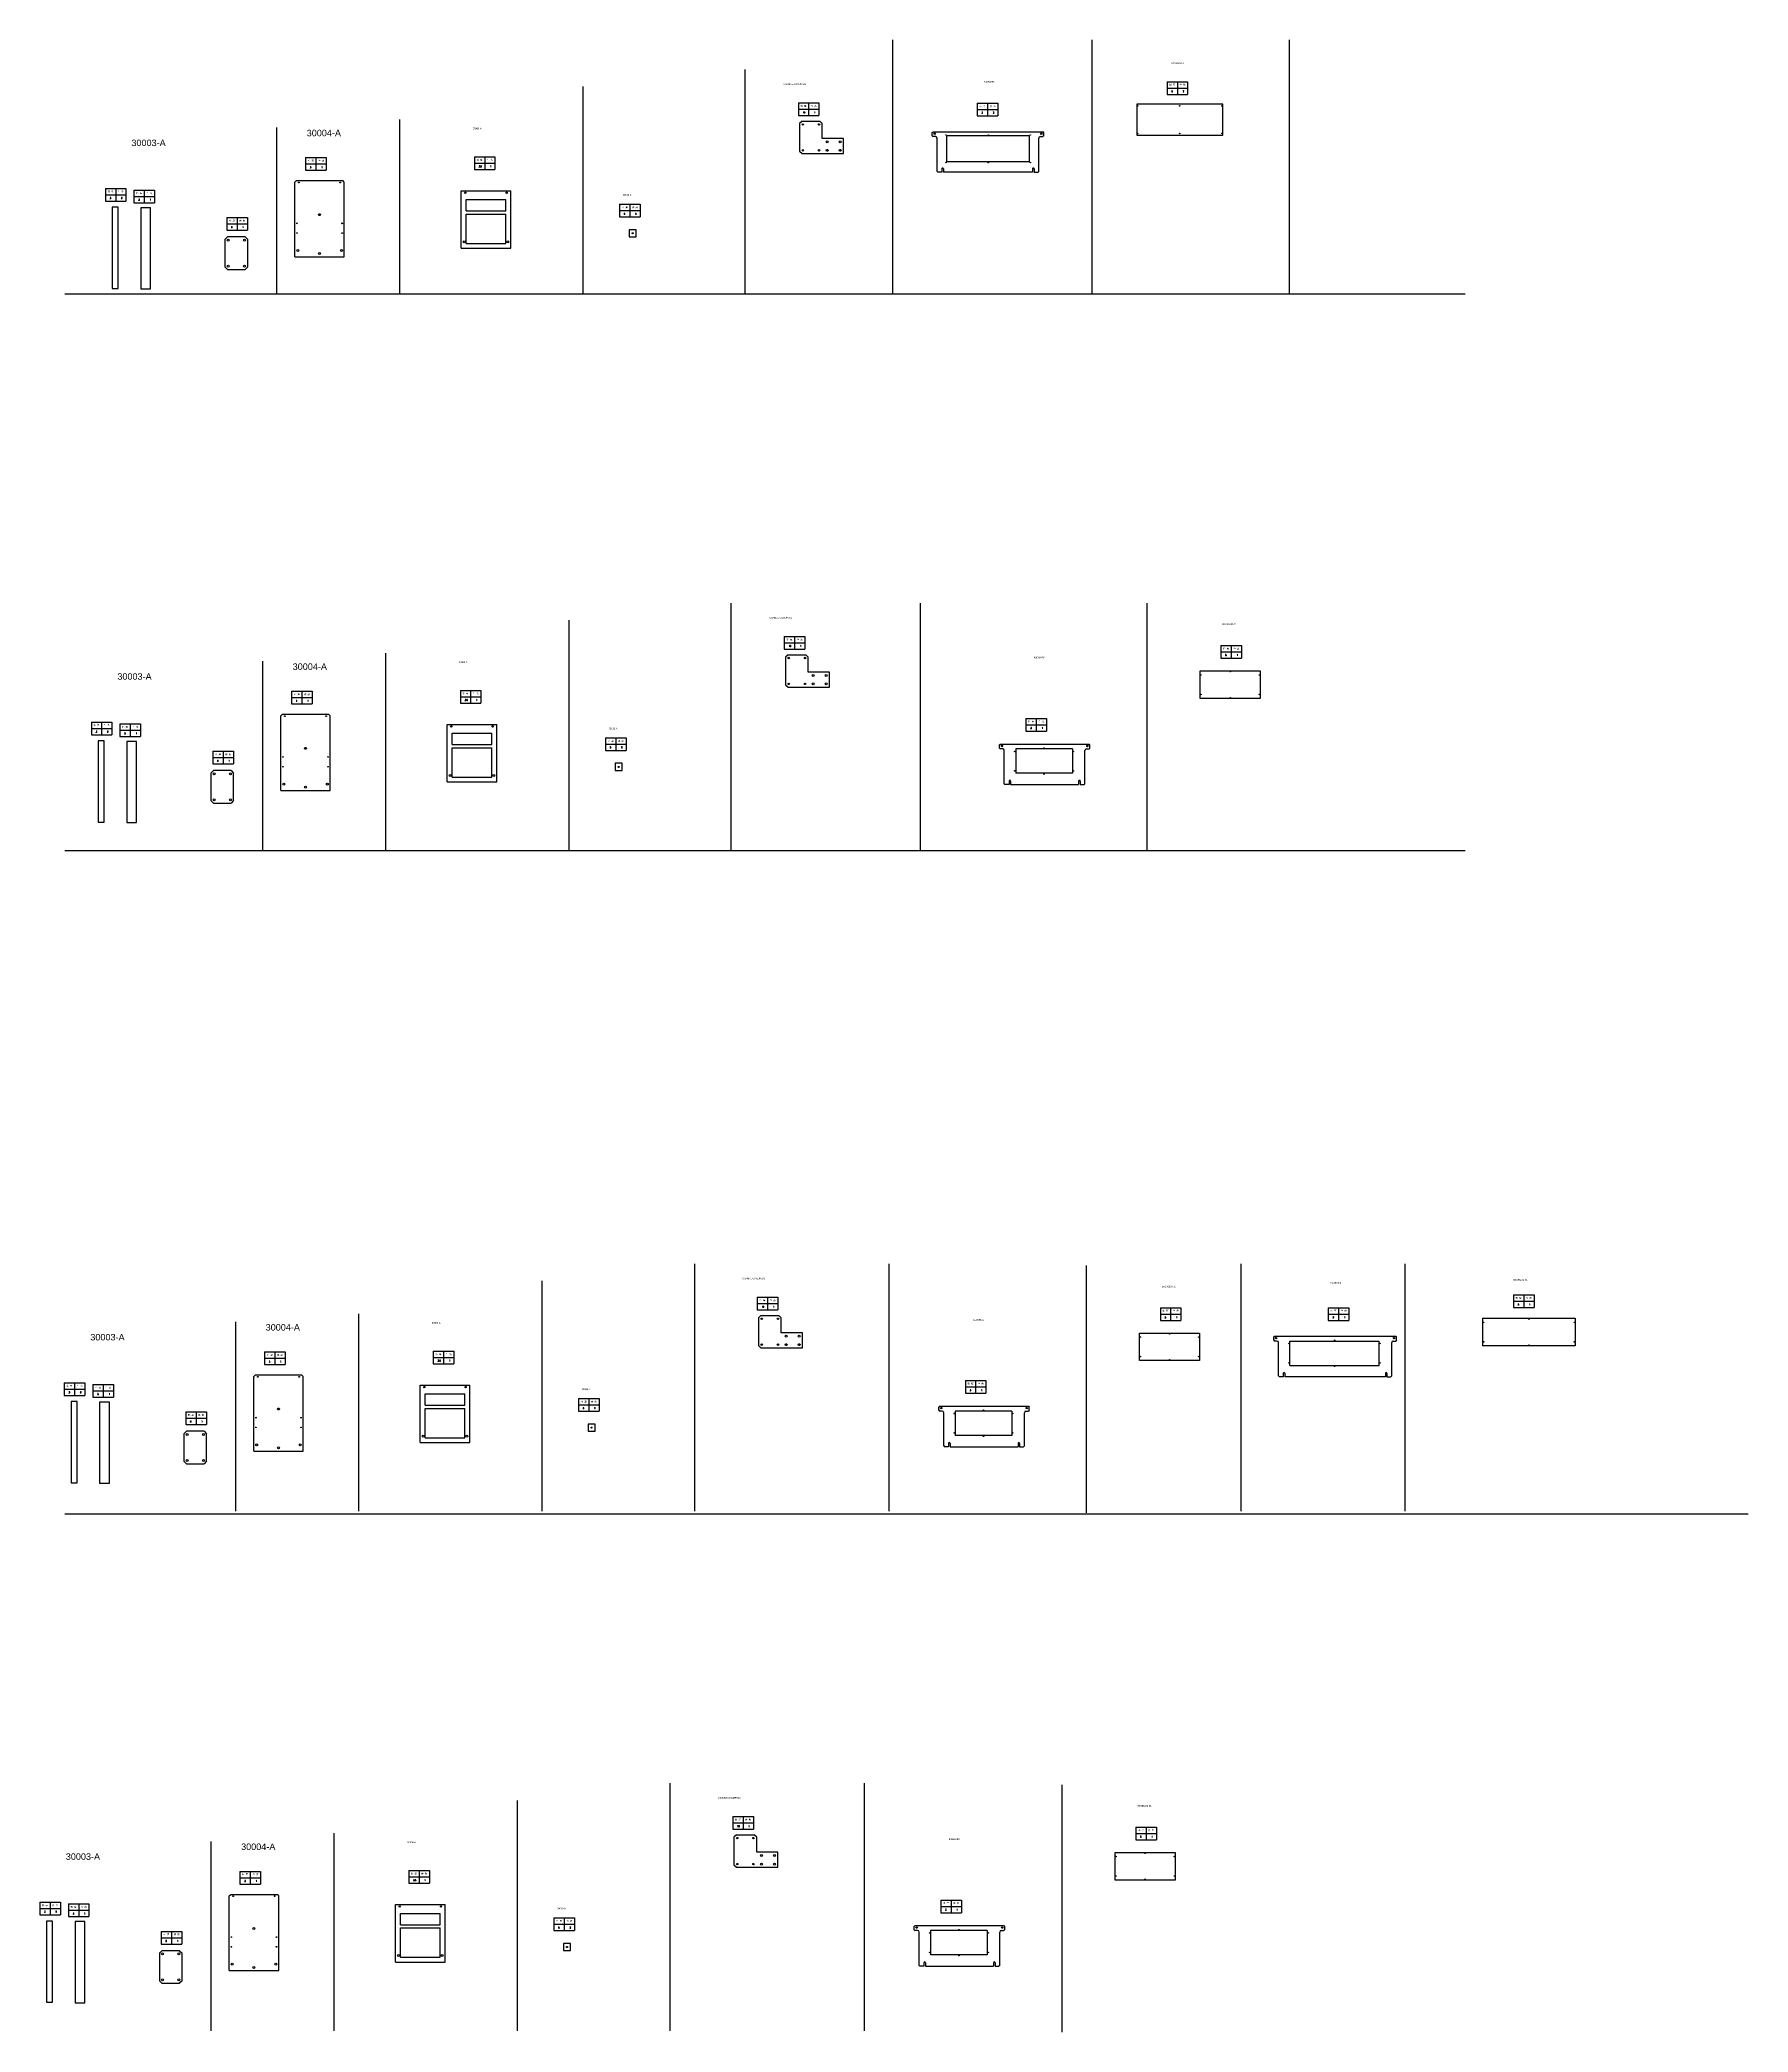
# Model space of a CAD drawing. Header units: millimetres. Extents: x -2077700528 to -2077621230, y 1161103531 to 1161147808.
# Drawn here: x -2077700326 to -2077689798, y 1161135527 to 1161147808 of the extents above; entities that cross this region are included whole.
import ezdxf
from ezdxf.enums import TextEntityAlignment as Align

# ---------------------------------------------------------------- set-up
doc = ezdxf.new("R2010")
doc.units = ezdxf.units.MM
doc.styles.add('DIM', font='txt.shx', dxfattribs={"width": 0.8, "bigfont": 'bigfont.shx'})
doc.styles.get("Standard").update_dxf_attribs({"font": 'arial.ttf'})

# ---------------------------------------------------------------- blocks, each defined once
blk = doc.blocks.new('*U1')
blk.add_circle((0, 0), 6)
blk = doc.blocks.new('*U2')
at = {"color": 0, "linetype": 'ByBlock', "lineweight": -2, "transparency": 16777216}
for p in [(-100, 0), (0, 0), (-100, -160), (0, -160)]:
    blk.add_blockref('*U1', p, dxfattribs=at)
blk = doc.blocks.new('*T3')
at = {"color": 0, "linetype": 'ByBlock', "lineweight": -2, "transparency": 16777216}
for p, q in [((0, 0), (127, 0)), ((0, 0), (0, -78)), ((63.5, 0), (63.5, -78)), ((127, 0), (127, -78)), ((0, -39), (127, -39)), ((0, -78), (127, -78))]:
    blk.add_line(p, q, dxfattribs=at)
at = {"color": 0, "transparency": 16777216, "char_height": 10, "width": 60.5, "attachment_point": 5}
for s, insert in [('{\\fSimSun|b0|i0|c134|p2;料 厚}', (31.75, -19.5)), ('{\\fSimSun|b0|i0|c134|p2;件 数}', (95.25, -19.5))]:
    blk.add_mtext(s, dxfattribs=dict(at, insert=insert))
blk = doc.blocks.new('拆图参数')
blk.add_blockref('*T3', (-64, 78))
at = {"style": 'DIM', "width": 0.8}
blk.add_attdef('6', text='', height=10, dxfattribs=at).set_placement((-37, 19), align=Align.MIDDLE_LEFT)
blk.add_attdef('1', text='', height=10, dxfattribs=at).set_placement((37, 19), align=Align.MIDDLE_CENTER)
blk = doc.blocks.new('*U6')
blk.add_circle((0, 0), 1.6)
blk = doc.blocks.new('*U7')
at = {"color": 0, "linetype": 'ByBlock', "lineweight": -2, "transparency": 16777216}
for p in [(0, 0), (260, 0), (520, 0), (0, -170), (260, -170), (520, -170)]:
    blk.add_blockref('*U6', p, dxfattribs=at)
blk = doc.blocks.new('*U8')
blk.add_circle((0, 0), 1.6)
blk = doc.blocks.new('*U9')
at = {"color": 0, "linetype": 'ByBlock', "lineweight": -2, "transparency": 16777216}
for p in [(0, 170), (260, 170), (520, 170), (0, 0), (260, 0), (520, 0)]:
    blk.add_blockref('*U8', p, dxfattribs=at)
blk = doc.blocks.new('*U13')
blk.add_circle((0, 0), 6)
blk = doc.blocks.new('*U14')
at = {"color": 0, "linetype": 'ByBlock', "lineweight": -2, "transparency": 16777216}
for p in [(-100, 0), (0, 0), (-100, -160), (0, -160)]:
    blk.add_blockref('*U13', p, dxfattribs=at)
blk = doc.blocks.new('*U15')
blk.add_circle((0, 0), 6)
blk = doc.blocks.new('*U16')
at = {"color": 0, "linetype": 'ByBlock', "lineweight": -2, "transparency": 16777216}
for p in [(-100, 0), (0, 0), (-100, -160), (0, -160)]:
    blk.add_blockref('*U15', p, dxfattribs=at)
blk = doc.blocks.new('*U17')
blk.add_circle((0, 0), 6)
blk = doc.blocks.new('*U18')
at = {"color": 0, "linetype": 'ByBlock', "lineweight": -2, "transparency": 16777216}
for p in [(-100, 0), (0, 0), (-100, -160), (0, -160)]:
    blk.add_blockref('*U17', p, dxfattribs=at)

msp = doc.modelspace()

# ---------------------------------------------------------------- linework, layer by layer
for p, q in [((-2077695069.056107, 1161146241.23858), (-2077695069.056107, 1161147807.561015)), ((-2077693841.646188, 1161146241.23858), (-2077693841.646188, 1161147807.561015)), ((-2077692625.117262, 1161146241.23858), (-2077692625.117262, 1161147807.561015)), ((-2077695979.36161, 1161146241.238579), (-2077695979.36161, 1161147624.369892)), ((-2077696977.078454, 1161146241.23858), (-2077696977.078454, 1161147519.399863)), ((-2077693036.211958, 1161147410.80063), (-2077693566.211958, 1161147410.80063)), ((-2077693566.211958, 1161147410.80063), (-2077693566.211958, 1161147220.80063)), ((-2077693036.211958, 1161147220.80063), (-2077693036.211958, 1161147410.80063)), ((-2077698865.11612, 1161146241.23858), (-2077698865.11612, 1161147266.258936)), ((-2077698107.088639, 1161146241.23858), (-2077698107.088639, 1161147316.582346)), ((-2077695628.802327, 1161147306.570898), (-2077695643.802327, 1161147291.570898)), ((-2077695643.802327, 1161147291.570898), (-2077695643.802327, 1161147121.570898)), ((-2077695628.802327, 1161147306.570898), (-2077695518.802327, 1161147306.570898)), ((-2077695503.802327, 1161147291.570898), (-2077695518.802327, 1161147306.570898)), ((-2077695503.802326, 1161147199.570897), (-2077695503.802327, 1161147291.570898)), ((-2077694826.375055, 1161147236.180929), (-2077694821.375055, 1161147241.180929)), ((-2077694826.375055, 1161147216.180929), (-2077694826.375055, 1161147236.180929)), ((-2077694826.375055, 1161147216.180929), (-2077694821.375055, 1161147211.180929)), ((-2077694821.375055, 1161147241.180929), (-2077694144.375055, 1161147241.180929)), ((-2077694806.375055, 1161147211.180929), (-2077694821.375055, 1161147211.180929)), ((-2077694736.375055, 1161147056.18093), (-2077694736.375055, 1161147216.18093)), ((-2077694226.375055, 1161147216.180929), (-2077694736.375055, 1161147216.18093)), ((-2077694226.375055, 1161147056.180929), (-2077694226.375055, 1161147216.180929)), ((-2077694159.375055, 1161147211.180929), (-2077694144.375055, 1161147211.180929)), ((-2077694139.375055, 1161147236.180929), (-2077694144.375055, 1161147241.180929)), ((-2077694139.375055, 1161147216.180929), (-2077694144.375055, 1161147211.180929)), ((-2077694139.375055, 1161147216.180929), (-2077694139.375055, 1161147236.180929)), ((-2077693566.211958, 1161147220.80063), (-2077693036.211958, 1161147220.80063)), ((-2077695643.802327, 1161147121.570898), (-2077695628.802327, 1161147106.570898)), ((-2077695628.802327, 1161147106.570898), (-2077695373.802327, 1161147106.570898)), ((-2077695373.802327, 1161147199.570898), (-2077695503.802326, 1161147199.570897)), ((-2077695373.802327, 1161147106.570898), (-2077695373.802327, 1161147199.570898)), ((-2077694796.375055, 1161146996.180929), (-2077694796.375055, 1161147201.180929)), ((-2077694169.375055, 1161146996.180929), (-2077694169.375055, 1161147201.180929)), ((-2077694796.375055, 1161146996.180929), (-2077694791.375057, 1161146991.180931)), ((-2077694767.375055, 1161146991.18093), (-2077694791.375057, 1161146991.180931)), ((-2077694767.375055, 1161147012.18093), (-2077694767.375055, 1161146991.18093)), ((-2077694757.375055, 1161147012.18093), (-2077694757.375055, 1161146991.18093)), ((-2077694208.375055, 1161146991.180929), (-2077694757.375055, 1161146991.18093)), ((-2077694226.375055, 1161147056.180929), (-2077694736.375055, 1161147056.18093)), ((-2077694208.375055, 1161147012.18093), (-2077694208.375055, 1161146991.18093)), ((-2077694198.375056, 1161146991.180929), (-2077694174.375055, 1161146991.180929)), ((-2077694198.375055, 1161147012.18093), (-2077694198.375055, 1161146991.18093)), ((-2077694169.375055, 1161146996.180929), (-2077694174.375055, 1161146991.180929)), ((-2077698754.719932, 1161146929.8332), (-2077698744.719932, 1161146939.8332)), ((-2077698754.719932, 1161146469.8332), (-2077698754.719932, 1161146929.8332)), ((-2077698744.719932, 1161146939.8332), (-2077698459.719932, 1161146939.8332)), ((-2077698449.719932, 1161146929.8332), (-2077698459.719932, 1161146939.8332)), ((-2077698449.719932, 1161146469.8332), (-2077698449.719932, 1161146929.8332)), ((-2077697728.979021, 1161146522.814454), (-2077697728.979021, 1161146876.814454)), ((-2077697728.979021, 1161146876.814454), (-2077697423.979021, 1161146876.814454)), ((-2077697423.979021, 1161146522.814454), (-2077697423.979021, 1161146876.814454)), ((-2077699842.878156, 1161146775.506834), (-2077699879.878156, 1161146775.506834)), ((-2077699879.878156, 1161146775.506834), (-2077699879.878156, 1161146275.506834)), ((-2077699842.878156, 1161146275.506834), (-2077699842.878156, 1161146775.506834)), ((-2077699644.422482, 1161146771.964959), (-2077699704.422482, 1161146771.964959)), ((-2077699704.422482, 1161146771.964959), (-2077699704.422482, 1161146271.964959)), ((-2077699644.422482, 1161146271.964959), (-2077699644.422482, 1161146771.964959)), ((-2077697698.979021, 1161146822.814454), (-2077697453.979021, 1161146822.814454)), ((-2077697698.979021, 1161146752.814454), (-2077697698.979021, 1161146822.814454)), ((-2077697698.979021, 1161146752.814454), (-2077697453.979021, 1161146752.814454)), ((-2077697698.979021, 1161146552.814454), (-2077697698.979021, 1161146732.814454)), ((-2077697698.979021, 1161146732.814454), (-2077697453.979021, 1161146732.814454)), ((-2077697453.979021, 1161146752.814454), (-2077697453.979021, 1161146822.814454)), ((-2077697453.979021, 1161146552.814454), (-2077697453.979021, 1161146732.814454)), ((-2077699185.094521, 1161146577.43081), (-2077699170.094521, 1161146592.43081)), ((-2077699185.094521, 1161146577.43081), (-2077699185.094521, 1161146407.43081)), ((-2077699060.094521, 1161146592.43081), (-2077699170.094521, 1161146592.43081)), ((-2077699060.094521, 1161146592.43081), (-2077699045.094521, 1161146577.43081)), ((-2077699045.094521, 1161146407.43081), (-2077699045.094521, 1161146577.43081)), ((-2077697728.979021, 1161146522.814454), (-2077697423.979021, 1161146522.814454)), ((-2077697698.979021, 1161146552.814454), (-2077697453.979021, 1161146552.814454)), ((-2077699170.094521, 1161146392.43081), (-2077699185.094521, 1161146407.43081)), ((-2077699170.094521, 1161146392.43081), (-2077699060.094521, 1161146392.43081)), ((-2077699045.094521, 1161146407.43081), (-2077699060.094521, 1161146392.43081)), ((-2077698754.719932, 1161146469.8332), (-2077698449.719932, 1161146469.8332)), ((-2077700172.555978, 1161146241.23858), (-2077691541.86394, 1161146241.23858)), ((-2077699879.878156, 1161146275.506834), (-2077699842.878156, 1161146275.506834)), ((-2077699704.422482, 1161146271.964959), (-2077699644.422482, 1161146271.964959)), ((-2077696065.804401, 1161142810.014711), (-2077696065.804402, 1161144334.857627)), ((-2077694898.161415, 1161142810.014711), (-2077694898.161415, 1161144334.857627)), ((-2077693501.11225, 1161142810.014711), (-2077693501.11225, 1161144334.857627)), ((-2077697063.521246, 1161142810.014711), (-2077697063.521246, 1161144229.887598)), ((-2077698193.531431, 1161142810.014711), (-2077698193.531431, 1161144027.070081)), ((-2077695715.245118, 1161144017.058633), (-2077695730.245118, 1161144002.058633)), ((-2077695715.245118, 1161144017.058633), (-2077695605.245118, 1161144017.058633)), ((-2077695590.245118, 1161144002.058633), (-2077695605.245118, 1161144017.058633)), ((-2077698951.558911, 1161142810.014711), (-2077698951.558911, 1161143976.74667)), ((-2077695730.245118, 1161144002.058633), (-2077695730.245118, 1161143832.058633)), ((-2077695590.245118, 1161143910.058632), (-2077695590.245118, 1161144002.058633)), ((-2077695460.245118, 1161143910.058633), (-2077695590.245118, 1161143910.058632)), ((-2077695460.245118, 1161143817.058633), (-2077695460.245118, 1161143910.058633)), ((-2077693174.760115, 1161143917.733796), (-2077692804.760115, 1161143917.733796)), ((-2077693174.760115, 1161143747.733796), (-2077693174.760115, 1161143917.733796)), ((-2077692804.760115, 1161143917.733796), (-2077692804.760115, 1161143747.733796)), ((-2077695730.245118, 1161143832.058633), (-2077695715.245118, 1161143817.058633)), ((-2077695715.245118, 1161143817.058633), (-2077695460.245118, 1161143817.058633)), ((-2077698841.162723, 1161143640.320935), (-2077698831.162723, 1161143650.320935)), ((-2077698831.162723, 1161143650.320935), (-2077698546.162723, 1161143650.320934)), ((-2077698536.162723, 1161143640.320934), (-2077698546.162723, 1161143650.320934)), ((-2077692804.760115, 1161143747.733796), (-2077693174.760115, 1161143747.733796)), ((-2077698841.162723, 1161143180.320935), (-2077698841.162723, 1161143640.320935)), ((-2077698536.162723, 1161143180.320935), (-2077698536.162723, 1161143640.320934)), ((-2077697815.421812, 1161143587.302188), (-2077697510.421812, 1161143587.302188)), ((-2077697815.421812, 1161143233.302188), (-2077697815.421812, 1161143587.302188)), ((-2077697785.421812, 1161143533.302188), (-2077697540.421812, 1161143533.302188)), ((-2077697785.421812, 1161143463.302188), (-2077697785.421812, 1161143533.302188)), ((-2077697540.421812, 1161143463.302188), (-2077697540.421812, 1161143533.302188)), ((-2077697510.421812, 1161143233.302188), (-2077697510.421812, 1161143587.302188)), ((-2077699929.320947, 1161143485.994568), (-2077699966.320947, 1161143485.994568)), ((-2077699966.320947, 1161143485.994568), (-2077699966.320947, 1161142985.994568)), ((-2077699929.320947, 1161142985.994568), (-2077699929.320947, 1161143485.994568)), ((-2077699730.865273, 1161143482.452694), (-2077699790.865273, 1161143482.452694)), ((-2077699790.865273, 1161143482.452694), (-2077699790.865273, 1161142982.452694)), ((-2077699730.865273, 1161142982.452694), (-2077699730.865273, 1161143482.452694)), ((-2077697785.421812, 1161143463.302188), (-2077697540.421812, 1161143463.302188)), ((-2077697785.421812, 1161143443.302188), (-2077697540.421812, 1161143443.302188)), ((-2077697785.421812, 1161143263.302188), (-2077697785.421812, 1161143443.302188)), ((-2077697540.421812, 1161143263.302188), (-2077697540.421812, 1161143443.302188)), ((-2077694412.109651, 1161143441.751145), (-2077694412.10965, 1161143461.751146)), ((-2077694412.109651, 1161143441.751145), (-2077694407.109651, 1161143436.751145)), ((-2077694407.10965, 1161143466.751146), (-2077694412.10965, 1161143461.751146)), ((-2077694392.109651, 1161143436.751145), (-2077694407.109651, 1161143436.751145)), ((-2077694407.10965, 1161143466.751146), (-2077693860.109649, 1161143466.751146)), ((-2077694382.10965, 1161143221.751146), (-2077694382.10965, 1161143426.751145)), ((-2077693962.10965, 1161143436.751146), (-2077694312.10965, 1161143436.751146)), ((-2077694312.10965, 1161143436.751146), (-2077694312.10965, 1161143286.751146)), ((-2077693962.10965, 1161143436.751146), (-2077693962.10965, 1161143286.751146)), ((-2077693885.10965, 1161143221.751146), (-2077693885.10965, 1161143426.751145)), ((-2077693875.109649, 1161143436.751145), (-2077693860.109649, 1161143436.751145)), ((-2077693860.10965, 1161143466.751146), (-2077693855.10965, 1161143461.751146)), ((-2077693855.109649, 1161143441.751145), (-2077693860.109649, 1161143436.751145)), ((-2077693855.109649, 1161143441.751145), (-2077693855.10965, 1161143461.751146)), ((-2077699271.537312, 1161143287.918545), (-2077699271.537313, 1161143117.918545)), ((-2077699271.537312, 1161143287.918545), (-2077699256.537312, 1161143302.918545)), ((-2077699146.537313, 1161143302.918545), (-2077699256.537312, 1161143302.918545)), ((-2077699146.537313, 1161143302.918545), (-2077699131.537313, 1161143287.918545)), ((-2077699131.537312, 1161143117.918545), (-2077699131.537313, 1161143287.918545)), ((-2077693962.10965, 1161143286.751146), (-2077694312.10965, 1161143286.751146)), ((-2077698841.162723, 1161143180.320935), (-2077698536.162723, 1161143180.320935)), ((-2077697815.421812, 1161143233.302188), (-2077697510.421812, 1161143233.302188)), ((-2077697785.421812, 1161143263.302188), (-2077697540.421812, 1161143263.302188)), ((-2077694382.10965, 1161143221.751146), (-2077694377.10965, 1161143216.751146)), ((-2077694353.10965, 1161143216.751146), (-2077694377.10965, 1161143216.751146)), ((-2077694353.10965, 1161143237.751146), (-2077694353.10965, 1161143216.751146)), ((-2077694343.10965, 1161143237.751146), (-2077694343.10965, 1161143216.751146)), ((-2077694343.10965, 1161143216.751146), (-2077693924.10965, 1161143216.751146)), ((-2077693924.10965, 1161143237.751146), (-2077693924.10965, 1161143216.751146)), ((-2077693914.10965, 1161143237.751146), (-2077693914.10965, 1161143216.751146)), ((-2077693914.10965, 1161143216.751146), (-2077693890.10965, 1161143216.751146)), ((-2077693885.10965, 1161143221.751146), (-2077693890.10965, 1161143216.751146)), ((-2077699256.537313, 1161143102.918545), (-2077699271.537313, 1161143117.918545)), ((-2077699256.537313, 1161143102.918545), (-2077699146.537312, 1161143102.918545)), ((-2077699131.537312, 1161143117.918545), (-2077699146.537312, 1161143102.918545)), ((-2077699966.320947, 1161142985.994568), (-2077699929.320947, 1161142985.994568)), ((-2077699790.865273, 1161142982.452694), (-2077699730.865273, 1161142982.452694)), ((-2077700172.555978, 1161142810.014711), (-2077691541.86394, 1161142810.014711)), ((-2077696290.006323, 1161138737.475314), (-2077696290.006323, 1161140262.31823)), ((-2077695091.911056, 1161138737.475314), (-2077695091.911056, 1161140262.31823)), ((-2077693874.718359, 1161138728.389451), (-2077693874.718359, 1161140253.232367)), ((-2077692922.728044, 1161138737.475314), (-2077692922.728044, 1161140262.31823)), ((-2077691911.776402, 1161138737.475314), (-2077691911.776402, 1161140262.31823)), ((-2077697230.162796, 1161138737.475314), (-2077697230.162796, 1161140157.348201)), ((-2077699118.200462, 1161138737.475314), (-2077699118.200462, 1161139904.207274)), ((-2077698360.172982, 1161138737.475314), (-2077698360.172982, 1161139954.530684)), ((-2077695881.886669, 1161139944.519236), (-2077695896.886669, 1161139929.519236)), ((-2077695896.886669, 1161139929.519236), (-2077695896.886669, 1161139759.519236)), ((-2077695881.886669, 1161139944.519236), (-2077695771.886669, 1161139944.519236)), ((-2077695756.886669, 1161139929.519236), (-2077695771.886669, 1161139944.519236)), ((-2077695756.886668, 1161139837.519235), (-2077695756.886669, 1161139929.519236)), ((-2077691433.565466, 1161139926.834428), (-2077690863.565466, 1161139926.834428)), ((-2077691433.565466, 1161139756.834429), (-2077691433.565465, 1161139926.834428)), ((-2077690863.565466, 1161139926.834428), (-2077690863.565466, 1161139756.834428)), ((-2077695896.886669, 1161139759.519236), (-2077695881.886669, 1161139744.519236)), ((-2077695881.886669, 1161139744.519236), (-2077695626.886669, 1161139744.519236)), ((-2077695626.886669, 1161139837.519236), (-2077695756.886668, 1161139837.519235)), ((-2077695626.886669, 1161139744.519236), (-2077695626.886669, 1161139837.519236)), ((-2077693548.366224, 1161139836.108536), (-2077693178.366224, 1161139836.108536)), ((-2077693548.366224, 1161139666.108536), (-2077693548.366224, 1161139836.108536)), ((-2077693178.366224, 1161139836.108536), (-2077693178.366224, 1161139666.108536)), ((-2077692716.960504, 1161139816.932391), (-2077692721.960504, 1161139811.932391)), ((-2077692721.960504, 1161139791.932389), (-2077692721.960504, 1161139811.932391)), ((-2077692721.960504, 1161139791.932389), (-2077692716.960504, 1161139786.93239)), ((-2077692716.960504, 1161139816.932391), (-2077691969.960504, 1161139816.932391)), ((-2077692701.960505, 1161139786.93239), (-2077692716.960504, 1161139786.93239)), ((-2077692691.960504, 1161139571.932391), (-2077692691.960504, 1161139776.93239)), ((-2077692621.960504, 1161139636.932391), (-2077692621.960504, 1161139786.932391)), ((-2077692621.960504, 1161139786.932391), (-2077692071.960504, 1161139786.932391)), ((-2077692071.960504, 1161139636.932391), (-2077692071.960504, 1161139786.932391)), ((-2077691994.960504, 1161139571.932391), (-2077691994.960504, 1161139776.93239)), ((-2077691984.960504, 1161139786.93239), (-2077691969.960504, 1161139786.93239)), ((-2077691969.960504, 1161139816.932391), (-2077691964.960504, 1161139811.932391)), ((-2077691964.960504, 1161139791.932389), (-2077691969.960504, 1161139786.93239)), ((-2077691964.960504, 1161139791.932389), (-2077691964.960504, 1161139811.93239)), ((-2077690863.565466, 1161139756.834428), (-2077691433.565466, 1161139756.834429)), ((-2077693178.366224, 1161139666.108536), (-2077693548.366224, 1161139666.108536)), ((-2077692621.960504, 1161139636.932391), (-2077692071.960504, 1161139636.932391)), ((-2077699007.804274, 1161139567.781538), (-2077698997.804274, 1161139577.781538)), ((-2077699007.804274, 1161139107.781538), (-2077699007.804274, 1161139567.781538)), ((-2077698997.804274, 1161139577.781538), (-2077698712.804274, 1161139577.781538)), ((-2077698702.804274, 1161139567.781538), (-2077698712.804274, 1161139577.781538)), ((-2077698702.804274, 1161139107.781538), (-2077698702.804274, 1161139567.781538)), ((-2077697982.063363, 1161139514.762792), (-2077697677.063363, 1161139514.762792)), ((-2077697982.063363, 1161139160.762792), (-2077697982.063363, 1161139514.762792)), ((-2077697677.063363, 1161139160.762792), (-2077697677.063363, 1161139514.762792)), ((-2077692691.960504, 1161139571.932391), (-2077692686.960504, 1161139566.932391)), ((-2077692662.960504, 1161139566.932391), (-2077692686.960504, 1161139566.932391)), ((-2077692662.960504, 1161139587.932391), (-2077692662.960504, 1161139566.932391)), ((-2077692652.960504, 1161139587.932391), (-2077692652.960504, 1161139566.932391)), ((-2077692033.960504, 1161139566.932391), (-2077692652.960504, 1161139566.932391)), ((-2077692033.960504, 1161139587.932391), (-2077692033.960504, 1161139566.932391)), ((-2077692023.960504, 1161139587.932391), (-2077692023.960504, 1161139566.932391)), ((-2077692023.960504, 1161139566.932391), (-2077691999.960504, 1161139566.932391)), ((-2077691994.960504, 1161139571.932391), (-2077691999.960504, 1161139566.932391)), ((-2077700095.962498, 1161139413.455172), (-2077700132.962498, 1161139413.455172)), ((-2077700132.962498, 1161139413.455172), (-2077700132.962498, 1161138913.455172)), ((-2077700095.962498, 1161138913.455172), (-2077700095.962498, 1161139413.455172)), ((-2077699897.506824, 1161139409.913297), (-2077699957.506824, 1161139409.913297)), ((-2077699957.506824, 1161139409.913297), (-2077699957.506824, 1161138909.913297)), ((-2077699897.506824, 1161138909.913297), (-2077699897.506824, 1161139409.913297)), ((-2077697952.063363, 1161139460.762792), (-2077697707.063363, 1161139460.762792)), ((-2077697952.063363, 1161139390.762792), (-2077697952.063363, 1161139460.762792)), ((-2077697952.063363, 1161139390.762792), (-2077697707.063363, 1161139390.762792)), ((-2077697952.063363, 1161139370.762792), (-2077697707.063363, 1161139370.762792)), ((-2077697952.063363, 1161139190.762792), (-2077697952.063363, 1161139370.762792)), ((-2077697707.063363, 1161139390.762792), (-2077697707.063363, 1161139460.762792)), ((-2077697707.063363, 1161139190.762792), (-2077697707.063363, 1161139370.762792)), ((-2077694785.71576, 1161139360.125885), (-2077694785.715759, 1161139380.125886)), ((-2077694785.71576, 1161139360.125885), (-2077694780.71576, 1161139355.125885)), ((-2077694780.715759, 1161139385.125886), (-2077694785.715759, 1161139380.125886)), ((-2077694765.715759, 1161139355.125885), (-2077694780.71576, 1161139355.125885)), ((-2077694780.715759, 1161139385.125886), (-2077694233.715758, 1161139385.125886)), ((-2077694335.715759, 1161139355.125886), (-2077694685.715759, 1161139355.125886)), ((-2077694685.715759, 1161139355.125886), (-2077694685.715759, 1161139205.125886)), ((-2077694335.715759, 1161139355.125886), (-2077694335.715759, 1161139205.125886)), ((-2077694248.715758, 1161139355.125885), (-2077694233.715758, 1161139355.125885)), ((-2077694233.715758, 1161139385.125886), (-2077694228.715758, 1161139380.125886)), ((-2077694228.715758, 1161139360.125885), (-2077694233.715758, 1161139355.125885)), ((-2077694228.715758, 1161139360.125885), (-2077694228.715759, 1161139380.125886)), ((-2077699438.178863, 1161139215.379148), (-2077699423.178863, 1161139230.379148)), ((-2077699313.178863, 1161139230.379148), (-2077699423.178863, 1161139230.379148)), ((-2077699313.178863, 1161139230.379148), (-2077699298.178863, 1161139215.379148)), ((-2077694755.715759, 1161139140.125886), (-2077694755.715759, 1161139345.125885)), ((-2077694258.715758, 1161139140.125886), (-2077694258.715758, 1161139345.125885)), ((-2077699438.178863, 1161139215.379148), (-2077699438.178863, 1161139045.379148)), ((-2077699298.178863, 1161139045.379148), (-2077699298.178863, 1161139215.379148)), ((-2077699007.804274, 1161139107.781538), (-2077698702.804274, 1161139107.781538)), ((-2077697982.063363, 1161139160.762792), (-2077697677.063363, 1161139160.762792)), ((-2077697952.063363, 1161139190.762792), (-2077697707.063363, 1161139190.762792)), ((-2077694755.715759, 1161139140.125886), (-2077694750.715759, 1161139135.125886)), ((-2077694726.715759, 1161139135.125886), (-2077694750.715759, 1161139135.125886)), ((-2077694726.715759, 1161139156.125886), (-2077694726.715759, 1161139135.125886)), ((-2077694716.715759, 1161139156.125886), (-2077694716.715759, 1161139135.125886)), ((-2077694716.715759, 1161139135.125886), (-2077694297.715759, 1161139135.125885)), ((-2077694335.715759, 1161139205.125886), (-2077694685.715759, 1161139205.125886)), ((-2077694297.715759, 1161139156.125886), (-2077694297.715759, 1161139135.125886)), ((-2077694287.715759, 1161139156.125886), (-2077694287.715759, 1161139135.125886)), ((-2077694287.715759, 1161139135.125886), (-2077694263.715758, 1161139135.125886)), ((-2077694258.715758, 1161139140.125886), (-2077694263.715758, 1161139135.125886)), ((-2077699423.178863, 1161139030.379148), (-2077699438.178863, 1161139045.379148)), ((-2077699423.178863, 1161139030.379148), (-2077699313.178863, 1161139030.379148)), ((-2077699298.178863, 1161139045.379148), (-2077699313.178863, 1161139030.379148)), ((-2077700132.962498, 1161138913.455172), (-2077700095.962498, 1161138913.455172)), ((-2077699957.506824, 1161138909.913297), (-2077699897.506824, 1161138909.913297)), ((-2077700172.555978, 1161138721.840392), (-2077689798.063487, 1161138721.840392)), ((-2077696441.212499, 1161135535.724536), (-2077696441.212499, 1161137060.567452)), ((-2077695243.117232, 1161135535.724536), (-2077695243.117232, 1161137060.567452)), ((-2077694025.924534, 1161135526.638673), (-2077694025.924535, 1161137051.481589)), ((-2077697381.368972, 1161135535.724536), (-2077697381.368972, 1161136955.597424)), ((-2077699269.406638, 1161135535.724536), (-2077699269.406638, 1161136702.456496)), ((-2077698511.379157, 1161135535.724536), (-2077698511.379157, 1161136752.779907)), ((-2077696033.092844, 1161136742.768459), (-2077696048.092844, 1161136727.768459)), ((-2077696048.092844, 1161136727.768459), (-2077696048.092844, 1161136557.768458)), ((-2077696033.092844, 1161136742.768459), (-2077695923.092844, 1161136742.768459)), ((-2077695908.092844, 1161136727.768459), (-2077695923.092844, 1161136742.768459)), ((-2077695908.092844, 1161136635.768458), (-2077695908.092844, 1161136727.768459)), ((-2077696048.092844, 1161136557.768458), (-2077696033.092844, 1161136542.768458)), ((-2077696033.092844, 1161136542.768458), (-2077695778.092844, 1161136542.768459)), ((-2077695778.092844, 1161136635.768459), (-2077695908.092844, 1161136635.768458)), ((-2077695778.092844, 1161136542.768459), (-2077695778.092844, 1161136635.768459)), ((-2077693699.5724, 1161136634.357758), (-2077693329.5724, 1161136634.357758)), ((-2077693699.5724, 1161136464.357758), (-2077693699.5724, 1161136634.357758)), ((-2077693329.5724, 1161136634.357758), (-2077693329.5724, 1161136464.357758)), ((-2077693329.5724, 1161136464.357758), (-2077693699.5724, 1161136464.357758)), ((-2077699159.01045, 1161135906.03076), (-2077699159.010449, 1161136366.03076)), ((-2077699159.010449, 1161136366.03076), (-2077699149.010449, 1161136376.03076)), ((-2077699149.010449, 1161136376.03076), (-2077698864.01045, 1161136376.03076)), ((-2077698854.01045, 1161136366.03076), (-2077698864.01045, 1161136376.03076)), ((-2077698854.01045, 1161135906.03076), (-2077698854.01045, 1161136366.03076)), ((-2077698133.269538, 1161136313.012014), (-2077697828.269538, 1161136313.012014)), ((-2077698133.269538, 1161135959.012014), (-2077698133.269538, 1161136313.012014)), ((-2077697828.269538, 1161135959.012014), (-2077697828.269538, 1161136313.012014)), ((-2077700247.168674, 1161136211.704394), (-2077700284.168674, 1161136211.704394)), ((-2077700284.168674, 1161136211.704394), (-2077700284.168674, 1161135711.704394)), ((-2077700247.168674, 1161135711.704394), (-2077700247.168674, 1161136211.704394)), ((-2077700048.713, 1161136208.16252), (-2077700108.713, 1161136208.16252)), ((-2077700108.713, 1161136208.16252), (-2077700108.713, 1161135708.16252)), ((-2077700048.713, 1161135708.16252), (-2077700048.713, 1161136208.16252)), ((-2077698103.269538, 1161136259.012014), (-2077697858.269538, 1161136259.012014)), ((-2077698103.269538, 1161136189.012014), (-2077698103.269538, 1161136259.012014)), ((-2077698103.269538, 1161136189.012014), (-2077697858.269538, 1161136189.012014)), ((-2077698103.269538, 1161136169.012014), (-2077697858.269538, 1161136169.012014)), ((-2077698103.269538, 1161135989.012014), (-2077698103.269538, 1161136169.012014)), ((-2077697858.269538, 1161136189.012014), (-2077697858.269538, 1161136259.012014)), ((-2077697858.269538, 1161135989.012014), (-2077697858.269538, 1161136169.012014)), ((-2077694931.921935, 1161136183.375108), (-2077694936.921935, 1161136178.375108)), ((-2077694936.921935, 1161136158.375107), (-2077694936.921934, 1161136178.375108)), ((-2077694936.921935, 1161136158.375107), (-2077694931.921935, 1161136153.375107)), ((-2077694931.921935, 1161136183.375108), (-2077694384.921934, 1161136183.375108)), ((-2077694384.921934, 1161136183.375108), (-2077694379.921934, 1161136178.375108)), ((-2077694379.921933, 1161136158.375107), (-2077694384.921933, 1161136153.375107)), ((-2077694379.921933, 1161136158.375107), (-2077694379.921934, 1161136178.375108)), ((-2077694916.921935, 1161136153.375108), (-2077694931.921935, 1161136153.375107)), ((-2077694906.921935, 1161135938.375108), (-2077694906.921935, 1161136143.375108)), ((-2077694486.921934, 1161136153.375108), (-2077694836.921934, 1161136153.375108)), ((-2077694836.921934, 1161136153.375108), (-2077694836.921934, 1161136003.375108)), ((-2077694486.921934, 1161136153.375108), (-2077694486.921934, 1161136003.375108)), ((-2077694409.921934, 1161135938.375108), (-2077694409.921934, 1161136143.375108)), ((-2077694399.921934, 1161136153.375108), (-2077694384.921933, 1161136153.375107)), ((-2077699589.385039, 1161136013.62837), (-2077699574.385039, 1161136028.62837)), ((-2077699589.385039, 1161136013.62837), (-2077699589.385039, 1161135843.628371)), ((-2077699464.385039, 1161136028.62837), (-2077699574.385039, 1161136028.62837)), ((-2077699464.385039, 1161136028.62837), (-2077699449.385039, 1161136013.62837)), ((-2077699449.385039, 1161135843.628371), (-2077699449.385039, 1161136013.62837)), ((-2077698133.269538, 1161135959.012014), (-2077697828.269538, 1161135959.012014)), ((-2077698103.269538, 1161135989.012014), (-2077697858.269538, 1161135989.012014)), ((-2077694906.921935, 1161135938.375108), (-2077694901.921935, 1161135933.375108)), ((-2077694877.921934, 1161135933.375108), (-2077694901.921935, 1161135933.375108)), ((-2077694877.921934, 1161135954.375108), (-2077694877.921934, 1161135933.375108)), ((-2077694867.921935, 1161135933.375108), (-2077694448.921934, 1161135933.375108)), ((-2077694867.921934, 1161135954.375108), (-2077694867.921934, 1161135933.375108)), ((-2077694486.921934, 1161136003.375108), (-2077694836.921934, 1161136003.375108)), ((-2077694448.921934, 1161135954.375108), (-2077694448.921934, 1161135933.375108)), ((-2077694438.921934, 1161135954.375108), (-2077694438.921934, 1161135933.375108)), ((-2077694438.921934, 1161135933.375108), (-2077694414.921934, 1161135933.375108)), ((-2077694409.921934, 1161135938.375108), (-2077694414.921934, 1161135933.375108)), ((-2077699574.385039, 1161135828.628371), (-2077699589.385039, 1161135843.628371)), ((-2077699574.385039, 1161135828.628371), (-2077699464.385039, 1161135828.628371)), ((-2077699449.385039, 1161135843.628371), (-2077699464.385039, 1161135828.628371)), ((-2077699159.01045, 1161135906.03076), (-2077698854.01045, 1161135906.03076)), ((-2077700284.168674, 1161135711.704394), (-2077700247.168674, 1161135711.704394)), ((-2077700108.713, 1161135708.16252), (-2077700048.713, 1161135708.16252))]:
    msp.add_line(p, q)
for points in [[(-2077696694.647762, 1161146593.431798), (-2077696650.647762, 1161146593.431798), (-2077696650.647762, 1161146637.431798), (-2077696694.647762, 1161146637.431798)], [(-2077696781.090553, 1161143303.919533), (-2077696737.090553, 1161143303.919533), (-2077696737.090553, 1161143347.919533), (-2077696781.090553, 1161143347.919533)], [(-2077696947.732104, 1161139231.380136), (-2077696903.732104, 1161139231.380136), (-2077696903.732104, 1161139275.380136), (-2077696947.732104, 1161139275.380136)], [(-2077697098.938279, 1161136029.629359), (-2077697054.938279, 1161136029.629359), (-2077697054.938279, 1161136073.629359), (-2077697098.938279, 1161136073.629359)]]:
    msp.add_lwpolyline(points, close=True)
for centre, radius in [((-2077695623.802327, 1161147286.570898), 4.25), ((-2077695523.802327, 1161147286.570898), 4.25), ((-2077694811.375055, 1161147229.180929), 4.5), ((-2077694154.375055, 1161147229.180929), 4.5), ((-2077695623.802327, 1161147126.570898), 4.25), ((-2077695523.802327, 1161147126.570898), 4.25), ((-2077695473.802327, 1161147179.570898), 6), ((-2077695473.802327, 1161147126.570898), 6), ((-2077695393.802327, 1161147179.570898), 6), ((-2077695393.802327, 1161147126.570898), 6), ((-2077698729.719932, 1161146928.3332), 2.5), ((-2077698474.719932, 1161146928.3332), 2.5), ((-2077697703.979021, 1161146864.814454), 4), ((-2077697448.979021, 1161146864.814454), 4), ((-2077698602.219932, 1161146729.8332), 6), ((-2077698741.219932, 1161146676.5332), 2.1), ((-2077698741.219932, 1161146616.5332), 2.1), ((-2077698463.219932, 1161146676.5332), 2.1), ((-2077698463.219932, 1161146616.5332), 2.1), ((-2077696672.647762, 1161146615.431798), 3.4), ((-2077698736.719932, 1161146509.3332), 6), ((-2077698602.219932, 1161146489.8332), 6), ((-2077698467.719932, 1161146509.3332), 6), ((-2077697710.979021, 1161146562.814454), 6), ((-2077697441.979021, 1161146562.814454), 6), ((-2077695710.245118, 1161143997.058633), 4.25), ((-2077695610.245118, 1161143997.058633), 4.25), ((-2077695560.245118, 1161143890.058633), 6), ((-2077695480.245118, 1161143890.058633), 6), ((-2077693169.760115, 1161143892.733796), 1.6), ((-2077692989.760115, 1161143912.733796), 1.6), ((-2077692809.760115, 1161143892.733796), 1.6), ((-2077695710.245118, 1161143837.058633), 4.25), ((-2077695610.245118, 1161143837.058633), 4.25), ((-2077695560.245118, 1161143837.058633), 6), ((-2077695480.245118, 1161143837.058633), 6), ((-2077693169.760115, 1161143772.733796), 1.6), ((-2077692809.760115, 1161143772.733796), 1.6), ((-2077692989.760115, 1161143752.733796), 1.6), ((-2077698816.162723, 1161143638.820935), 2.5), ((-2077698561.162723, 1161143638.820934), 2.5), ((-2077697790.421812, 1161143575.302188), 4), ((-2077697535.421812, 1161143575.302188), 4), ((-2077698688.662723, 1161143440.320935), 6), ((-2077694397.10965, 1161143454.751146), 4.5), ((-2077694317.10965, 1161143421.751146), 2), ((-2077694137.10965, 1161143441.751146), 2), ((-2077693957.10965, 1161143421.751146), 2), ((-2077693870.10965, 1161143454.751146), 4.5), ((-2077698827.662723, 1161143387.020935), 2.1), ((-2077698827.662723, 1161143327.020935), 2.1), ((-2077698549.662723, 1161143387.020935), 2.1), ((-2077698549.662723, 1161143327.020935), 2.1), ((-2077697797.421812, 1161143273.302188), 6), ((-2077697528.421812, 1161143273.302188), 6), ((-2077696759.090553, 1161143325.919533), 3.4), ((-2077694317.10965, 1161143301.751146), 2), ((-2077694137.10965, 1161143281.751146), 2), ((-2077693957.10965, 1161143301.751146), 2), ((-2077698823.162723, 1161143219.820935), 6), ((-2077698688.662723, 1161143200.320935), 6), ((-2077698554.162723, 1161143219.820935), 6), ((-2077695876.886669, 1161139924.519236), 4.25), ((-2077695776.886669, 1161139924.519236), 4.25), ((-2077691428.565465, 1161139901.834428), 1.6), ((-2077691148.565466, 1161139921.834428), 1.6), ((-2077690868.565466, 1161139901.834428), 1.6), ((-2077695876.886669, 1161139764.519236), 4.25), ((-2077695776.886669, 1161139764.519236), 4.25), ((-2077695726.886669, 1161139817.519236), 6), ((-2077695726.886669, 1161139764.519236), 6), ((-2077695646.886669, 1161139817.519236), 6), ((-2077695646.886669, 1161139764.519236), 6), ((-2077693543.366224, 1161139811.108536), 1.6), ((-2077693363.366224, 1161139831.108536), 1.6), ((-2077693183.366224, 1161139811.108536), 1.6), ((-2077692706.960504, 1161139804.932391), 4.5), ((-2077692626.960504, 1161139771.932391), 1.6), ((-2077692346.960504, 1161139791.932391), 1.6), ((-2077692066.960504, 1161139771.932391), 1.6), ((-2077691979.960504, 1161139804.932391), 4.5), ((-2077691428.565466, 1161139781.834429), 1.6), ((-2077691148.565466, 1161139761.834428), 1.6), ((-2077690868.565465, 1161139781.834428), 1.6), ((-2077693543.366224, 1161139691.108536), 1.6), ((-2077693363.366224, 1161139671.108536), 1.6), ((-2077693183.366224, 1161139691.108536), 1.6), ((-2077692626.960504, 1161139651.932391), 1.6), ((-2077692346.960504, 1161139631.932391), 1.6), ((-2077692066.960504, 1161139651.932391), 1.6), ((-2077698982.804274, 1161139566.281538), 2.5), ((-2077698727.804274, 1161139566.281538), 2.5), ((-2077697957.063363, 1161139502.762792), 4), ((-2077697702.063363, 1161139502.762792), 4), ((-2077698855.304274, 1161139367.781538), 6), ((-2077694770.715759, 1161139373.125886), 4.5), ((-2077694510.715759, 1161139360.125886), 2), ((-2077694243.715758, 1161139373.125886), 4.5), ((-2077698994.304274, 1161139314.481538), 2.1), ((-2077698994.304274, 1161139254.481538), 2.1), ((-2077698716.304274, 1161139314.481538), 2.1), ((-2077698716.304274, 1161139254.481538), 2.1), ((-2077696925.732104, 1161139253.380136), 3.4), ((-2077694690.715759, 1161139340.125886), 2), ((-2077694330.715759, 1161139340.125886), 2), ((-2077698989.804274, 1161139147.281538), 6), ((-2077698855.304274, 1161139127.781538), 6), ((-2077698720.804274, 1161139147.281538), 6), ((-2077697964.063363, 1161139200.762792), 6), ((-2077697695.063363, 1161139200.762792), 6), ((-2077694690.715759, 1161139220.125886), 2), ((-2077694510.715759, 1161139200.125886), 2), ((-2077694330.715759, 1161139220.125886), 2), ((-2077696028.092844, 1161136722.768459), 4.25), ((-2077695928.092845, 1161136722.768459), 4.25), ((-2077696028.092844, 1161136562.768459), 4.25), ((-2077695928.092844, 1161136562.768459), 4.25), ((-2077695878.092844, 1161136615.768459), 6), ((-2077695878.092844, 1161136562.768459), 6), ((-2077695798.092844, 1161136615.768459), 6), ((-2077695798.092844, 1161136562.768459), 6), ((-2077693694.5724, 1161136609.357758), 1.6), ((-2077693514.5724, 1161136629.357758), 1.6), ((-2077693334.572399, 1161136609.357758), 1.6), ((-2077693694.5724, 1161136489.357758), 1.6), ((-2077693514.5724, 1161136469.357758), 1.6), ((-2077693334.5724, 1161136489.357758), 1.6), ((-2077699134.01045, 1161136364.53076), 2.5), ((-2077698879.01045, 1161136364.53076), 2.5), ((-2077698108.269538, 1161136301.012014), 4), ((-2077697853.269538, 1161136301.012014), 4), ((-2077699006.51045, 1161136166.03076), 6), ((-2077694921.921935, 1161136171.375108), 4.5), ((-2077694661.921934, 1161136158.375108), 2), ((-2077694394.921934, 1161136171.375108), 4.5), ((-2077699145.51045, 1161136112.73076), 2.1), ((-2077699145.51045, 1161136052.73076), 2.1), ((-2077698867.51045, 1161136112.73076), 2.1), ((-2077698867.51045, 1161136052.73076), 2.1), ((-2077697076.938279, 1161136051.629359), 3.4), ((-2077694841.921934, 1161136138.375108), 2), ((-2077694481.921934, 1161136138.375108), 2), ((-2077699141.01045, 1161135945.53076), 6), ((-2077699006.51045, 1161135926.03076), 6), ((-2077698872.01045, 1161135945.53076), 6), ((-2077698115.269538, 1161135999.012014), 6), ((-2077697846.269538, 1161135999.012014), 6), ((-2077694841.921934, 1161136018.375108), 2), ((-2077694661.921934, 1161135998.375108), 2), ((-2077694481.921934, 1161136018.375108), 2)]:
    msp.add_circle(centre, radius)
for centre, radius, start, end in [((-2077694806.375055, 1161147201.180929), 10, 0.0000000635, 90), ((-2077694159.375055, 1161147201.180929), 10, 89.9999989072, 179.9999999365), ((-2077694762.375055, 1161147012.18093), 5, 359.9999972679, 180.0000027321), ((-2077694203.375055, 1161147012.18093), 5, 359.9999972679, 180.0000027321), ((-2077694392.10965, 1161143426.751145), 10, 0, 90), ((-2077693875.10965, 1161143426.751145), 10, 89.9999977233, 180), ((-2077694348.10965, 1161143237.751146), 5, 0, 180), ((-2077693919.10965, 1161143237.751146), 5, 0, 180), ((-2077692701.960504, 1161139776.93239), 10, 0, 90), ((-2077691984.960504, 1161139776.93239), 10, 89.9999981786, 180), ((-2077692657.960504, 1161139587.932391), 5, 0, 180), ((-2077692028.960504, 1161139587.932391), 5, 0, 180), ((-2077694765.715759, 1161139345.125885), 10, 0, 90), ((-2077694248.715758, 1161139345.125885), 10, 90, 180), ((-2077694721.715759, 1161139156.125886), 5, 0, 180), ((-2077694292.715759, 1161139156.125886), 5, 0, 180), ((-2077694916.921935, 1161136143.375108), 10, 0, 90), ((-2077694399.921934, 1161136143.375108), 10, 90, 180), ((-2077694872.921934, 1161135954.375108), 5, 0, 180), ((-2077694443.921934, 1161135954.375108), 5, 0, 180)]:
    msp.add_arc(centre, radius, start, end)

# ---------------------------------------------------------------- block references
for p, values in [((-2077693315.254583, 1161147471.451394), {'1': '2', '6': '5'}), ((-2077695587.447542, 1161147340.795664), {'1': '1', '6': '10'}), ((-2077694485.147732, 1161147339.485201), {'1': '2', '6': '3'}), ((-2077697584.129176, 1161147008.298686), {'1': '1', '6': '3.5'}), ((-2077698624.284798, 1161147003.551966), {'1': '1', '6': '3'}), ((-2077699858.141062, 1161146813.504654), {'1': '2', '6': '3'}), ((-2077699681.835771, 1161146802.687189), {'1': '1', '6': '3'}), ((-2077696689.4096, 1161146716.144152), {'1': '2', '6': '6'}), ((-2077699109.680697, 1161146633.805579), {'1': '1', '6': '8'}), ((-2077695673.890333, 1161144051.283399), {'1': '1', '6': '10'}), ((-2077692982.999601, 1161143995.793825), {'1': '1', '6': '5'}), ((-2077698710.727589, 1161143714.039701), {'1': '1', '6': '3'}), ((-2077697670.571968, 1161143718.786421), {'1': '1', '6': '3.5'}), ((-2077699944.583854, 1161143523.992388), {'1': '2', '6': '3'}), ((-2077699768.278563, 1161143513.174924), {'1': '1', '6': '3'}), ((-2077694184.597406, 1161143546.27866), {'1': '1', '6': '3'}), ((-2077699196.123488, 1161143344.293314), {'1': '1', '6': '8'}), ((-2077696775.852391, 1161143426.631886), {'1': '2', '6': '6'}), ((-2077695840.531884, 1161139978.744002), {'1': '1', '6': '10'}), ((-2077693356.60571, 1161139914.168565), {'1': '1', '6': '5'}), ((-2077692321.672386, 1161139914.168565), {'1': '1', '6': '3'}), ((-2077691180.732543, 1161139992.918123), {'1': '1', '6': '5'}), ((-2077698877.36914, 1161139641.500304), {'1': '1', '6': '3'}), ((-2077697837.213518, 1161139646.247024), {'1': '1', '6': '3.5'}), ((-2077700111.225405, 1161139451.452992), {'1': '2', '6': '3'}), ((-2077699934.920113, 1161139440.635527), {'1': '1', '6': '3'}), ((-2077694558.203515, 1161139464.6534), {'1': '1', '6': '3'}), ((-2077699362.765039, 1161139271.753917), {'1': '1', '6': '8'}), ((-2077696942.493942, 1161139354.09249), {'1': '2', '6': '6'}), ((-2077695991.73806, 1161136776.993224), {'1': '1', '6': '10'}), ((-2077693507.811886, 1161136712.417787), {'1': '1', '6': '5'}), ((-2077699028.575315, 1161136439.749527), {'1': '1', '6': '3'}), ((-2077697988.419694, 1161136444.496246), {'1': '1', '6': '3.5'}), ((-2077700262.43158, 1161136249.702214), {'1': '2', '6': '3'}), ((-2077700086.126289, 1161136238.88475), {'1': '1', '6': '3'}), ((-2077694709.409691, 1161136262.902623), {'1': '1', '6': '3'}), ((-2077697093.700118, 1161136152.341712), {'1': '2', '6': '6'}), ((-2077699513.971215, 1161136070.003139), {'1': '1', '6': '8'})]:
    msp.add_blockref('拆图参数', p).add_auto_attribs(values)
for name, p in [('*U9', (-2077693561.211958, 1161147230.80063)), ('*U7', (-2077694741.375055, 1161147221.180929)), ('*U2', (-2077699065.094521, 1161146572.43081)), ('*U14', (-2077699151.537312, 1161143282.918545)), ('*U16', (-2077699318.178863, 1161139210.379148)), ('*U18', (-2077699469.385039, 1161136008.628371))]:
    msp.add_blockref(name, p)

# ---------------------------------------------------------------- texts
at = {"attachment_point": 1}
for s, insert, char_height, width in [('BJG56060-1', (-2077693354.994125, 1161147668.360785), 10, 78.59242838), ('CSAMC5-3A00BP02S', (-2077695742.542435, 1161147539.957472), 10, 156.38162137), ('BJG56060', (-2077694508.789823, 1161147553.16508), 10, 67.54092769), ('30004-A', (-2077698681.375516, 1161147253.332328), 40, 219.45429741), ('30006-A', (-2077697656.967249, 1161147266.043183), 10, 64.66703304), ('30003-A', (-2077699761.793975, 1161147192.655636), 40, 219.45429741), ('30012-A', (-2077696733.713156, 1161146857.193814), 10, 54.86357435), ('CSAMC5-3A00BP02S', (-2077695828.985226, 1161144250.445207), 10, 156.38162137), ('BJG88183-01', (-2077693037.214221, 1161144210.149192), 10, 86.75034106), ('30003-A', (-2077699848.236766, 1161143903.143371), 40, 219.45429741), ('30004-A', (-2077698767.818308, 1161143963.820063), 40, 219.45429741), ('30006-A', (-2077697743.41004, 1161143976.530918), 10, 64.66703304), ('BJG88183', (-2077694200.07133, 1161144004.654431), 10, 67.57673943), ('30012-A', (-2077696820.155948, 1161143567.681549), 10, 54.86357435), ('CSAMC5-3A00BP02S', (-2077695995.626777, 1161140177.90581), 10, 156.38162137), ('BJG88183-01', (-2077693410.820329, 1161140128.523932), 10, 86.75034106), ('BJG86432', (-2077692372.242974, 1161140151.465186), 10, 67.46930423), ('BJG86432-01', (-2077691244.191126, 1161140168.950932), 10, 86.75034106), ('30004-A', (-2077698934.459858, 1161139891.280666), 40, 219.45429741), ('30006-A', (-2077697910.051591, 1161139903.991521), 10, 64.66703304), ('BJG88183', (-2077694573.677439, 1161139923.029171), 10, 67.57673943), ('30003-A', (-2077700014.878317, 1161139830.603974), 40, 219.45429741), ('30012-A', (-2077696986.797498, 1161139495.142152), 10, 54.86357435), ('CSAMC5-3A00BP02S', (-2077696146.832952, 1161136976.155032), 10, 156.38162137), ('BJG88183-01', (-2077693562.026505, 1161136926.773154), 10, 86.75034106), ('30004-A', (-2077699085.666034, 1161136689.529889), 40, 219.45429741), ('30006-A', (-2077698061.257767, 1161136702.240744), 10, 64.66703304), ('BJG88183', (-2077694724.883615, 1161136721.278394), 10, 67.57673943), ('30003-A', (-2077700166.084493, 1161136628.853196), 40, 219.45429741), ('30012-A', (-2077697138.003674, 1161136293.391375), 10, 54.86357435)]:
    msp.add_mtext(s, dxfattribs=dict(at, insert=insert, char_height=char_height, width=width))

doc.saveas('drawing.dxf')
